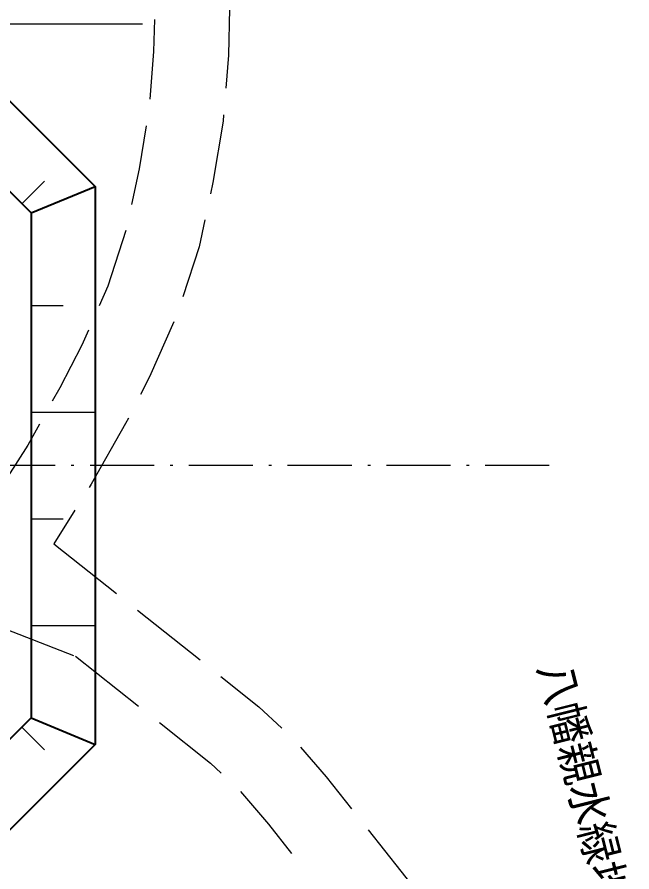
# Model space of a CAD drawing. Header units: millimetres. Extents: x -2078669 to -1085629, y -5987148 to 310365.
# Drawn here: x -1647238 to -1618458, y -4245998 to -4205946 of the extents above; entities that cross this region are included whole.
import ezdxf

# ---------------------------------------------------------------- set-up
doc = ezdxf.new("R2010")
doc.units = ezdxf.units.MM
doc.header["$LTSCALE"] = 500
doc.linetypes.add('SXF_一点短鎖線', pattern=[9.25, 6, -1.5, 0.25, -1.5])
for name, color, linetype, lineweight in [('D-BGD', 7, 'Continuous', 13), ('D-BMK', 2, 'SXF_一点短鎖線', 13), ('D-BYP-STR1', 2, 'Continuous', 13), ('D-BYP-STR2', 6, 'Continuous', 25), ('D-BYP-STRC', 1, 'Continuous', 13)]:
    doc.layers.add(name, color=color, linetype=linetype, lineweight=lineweight)
doc.styles.add('BIGFONT', font='txt', dxfattribs={"height": 0.2, "bigfont": 'BIGFONT'})

# ---------------------------------------------------------------- blocks, each defined once
blk = doc.blocks.new('河川平面')
at = {"layer": 'D-BGD', "linetype": 'Continuous'}
for p, q in [((1666424, -2785556, 363405), (1665440, -2787120, 363360)), ((1665440, -2787120, 363360), (1668378, -2789450, 363317)), ((1669358, -2790227, 363303), (1672296, -2792557, 363260)), ((1662877, -2790999, 363310), (1666372, -2792357, 363310)), ((1666469, -2792395, 363310), (1669405, -2794727, 363268)), ((1680162, -2800525, 363195), (1682487, -2803466, 363236))]:
    blk.add_line(p, q, dxfattribs=at)
at = {"layer": 'D-BGD', "linetype": 'Continuous', "extrusion": (-0.795837, 0.056889, 0.602833), "elevation": -1270100}
blk.add_lwpolyline([(2635677, 1414954), (2637867, 1415131), (2639419, 1415106)], dxfattribs=at)
at = {"layer": 'D-BGD', "linetype": 'Continuous', "extrusion": (-0.841987, 0.058751, 0.536289), "elevation": -1373708}
blk.add_lwpolyline([(2639604, 1303299), (2641095, 1303422), (2643349, 1303384)], dxfattribs=at)
at = {"layer": 'D-BGD', "linetype": 'Continuous', "extrusion": (0.003297, -0.014377, 0.999891), "elevation": 408654}
blk.add_lwpolyline([(1672190, -2761438), (1672166, -2761730), (1671685, -2764614), (1671574, -2765135)], dxfattribs=at)
at = {"layer": 'D-BGD', "linetype": 'Continuous', "extrusion": (0.011, -0.016721, 0.9998), "elevation": 427950}
blk.add_lwpolyline([(-126043, -3221876), (-127420, -3223375), (-128646, -3224574)], dxfattribs=at)
at = {"layer": 'D-BGD', "linetype": 'Continuous', "extrusion": (0.006544, -0.014921, 0.999867), "elevation": 415583}
blk.add_lwpolyline([(1670106, -2766054), (1669839, -2767311), (1669077, -2769655)], dxfattribs=at)
at = {"layer": 'D-BGD', "linetype": 'Continuous', "extrusion": (0.637031, -0.216842, 0.73971), "elevation": 1933013}
blk.add_lwpolyline([(-2086799, -1584962), (-2089538, -1585018), (-2090541, -1584904)], dxfattribs=at)
at = {"layer": 'D-BGD', "linetype": 'Continuous', "extrusion": (-0.684496, 0.348215, 0.640478), "elevation": -1878045}
blk.add_lwpolyline([(1717192, 2039316), (1720014, 2039574), (1720930, 2039565)], dxfattribs=at)
at = {"layer": 'D-BGD', "linetype": 'Continuous', "extrusion": (-0.178485, 0.087118, 0.980078), "elevation": -183936}
blk.add_lwpolyline([(1767339, 2737775), (1767624, 2737768), (1770888, 2737563), (1771081, 2737542)], dxfattribs=at)
at = {"layer": 'D-BGD', "linetype": 'Continuous', "extrusion": (0.027922, -0.031077, 0.999127), "elevation": 496062}
blk.add_lwpolyline([(-620640, -3163729), (-621711, -3164088), (-624238, -3164783)], dxfattribs=at)
at = {"layer": 'D-BGD', "linetype": 'Continuous', "extrusion": (-0.0135, -0.035404, 0.999282), "elevation": 439292}
blk.add_lwpolyline([(2558692, -1998658), (2560862, -1999344), (2562227, -1999898)], dxfattribs=at)
at = {"layer": 'D-BGD', "linetype": 'Continuous', "extrusion": (-0.040229, -0.068491, 0.99684), "elevation": 486376}
blk.add_lwpolyline([(2856124, -1530677), (2859144, -1531106), (2859828, -1531257)], dxfattribs=at)
at = {"layer": 'D-BGD', "linetype": 'Continuous', "extrusion": (0.388587, 0.319274, 0.864329), "elevation": 72672}
blk.add_lwpolyline([(-3225448, 597244), (-3227278, 597198), (-3229197, 597240)], dxfattribs=at)
at = {"layer": 'D-BGD', "linetype": 'Continuous', "extrusion": (0.426372, 0.34905, 0.834488), "elevation": 40004}
blk.add_lwpolyline([(-3226130, 598530), (-3228142, 598479), (-3229880, 598513)], dxfattribs=at)
at = {"layer": 'D-BGD', "linetype": 'Continuous'}
blk.add_polyline3d([(1667071, -2777112, 363442), (1666765, -2777812, 363500), (1665726, -2779822, 363480), (1665371, -2780449, 363471)], dxfattribs=at)
at = {"layer": 'D-BGD', "linetype": 'Continuous', "style": 'BIGFONT'}
blk.add_text('八幡親水緑地', height=1750, rotation=284.1091, dxfattribs=at).set_placement((1687956, -2792955))

msp = doc.modelspace()

# ---------------------------------------------------------------- linework, layer by layer
at = {"layer": 'D-BMK', "linetype": 'SXF_一点短鎖線'}
msp.add_line((-1622324.6, -4226952.7), (-1736237.2, -4226952.7), dxfattribs=at)
at = {"layer": 'D-BYP-STR1'}
for p, q in [((-1647019.4, -4214689.5), (-1645958.8, -4213628.8)), ((-1646584.6, -4219452.7), (-1645084.6, -4219452.7)), ((-1646584.6, -4224452.7), (-1643584.6, -4224452.7)), ((-1646584.6, -4229452.7), (-1645084.6, -4229452.7)), ((-1646584.6, -4234452.7), (-1643584.6, -4234452.7)), ((-1647019.4, -4239216), (-1645958.8, -4240276.7))]:
    msp.add_line(p, q, dxfattribs=at)
at = {"layer": 'D-BYP-STR2'}
for p, q in [((-1681627.5, -4180081.4), (-1646584.6, -4215124.3)), ((-1658995.2, -4198471), (-1643584.6, -4213881.7)), ((-1646584.6, -4215124.3), (-1643584.6, -4213881.7)), ((-1643584.6, -4213881.7), (-1643584.6, -4240023.8)), ((-1646584.6, -4215124.3), (-1646584.6, -4238781.2)), ((-1646584.6, -4238781.2), (-1695712.2, -4287908.8)), ((-1646584.6, -4238781.2), (-1643584.6, -4240023.8)), ((-1643584.6, -4240023.8), (-1658995.2, -4255434.4))]:
    msp.add_line(p, q, dxfattribs=at)
at = {"layer": 'D-BYP-STRC'}
msp.add_line((-1641362.1, -4206283.4), (-1687562.1, -4206283.4), dxfattribs=at)

# ---------------------------------------------------------------- block references
at = {"layer": 'D-BGD'}
msp.add_blockref('河川平面', (-3310965.8, -1443499.8), dxfattribs=at)

doc.saveas('drawing.dxf')
